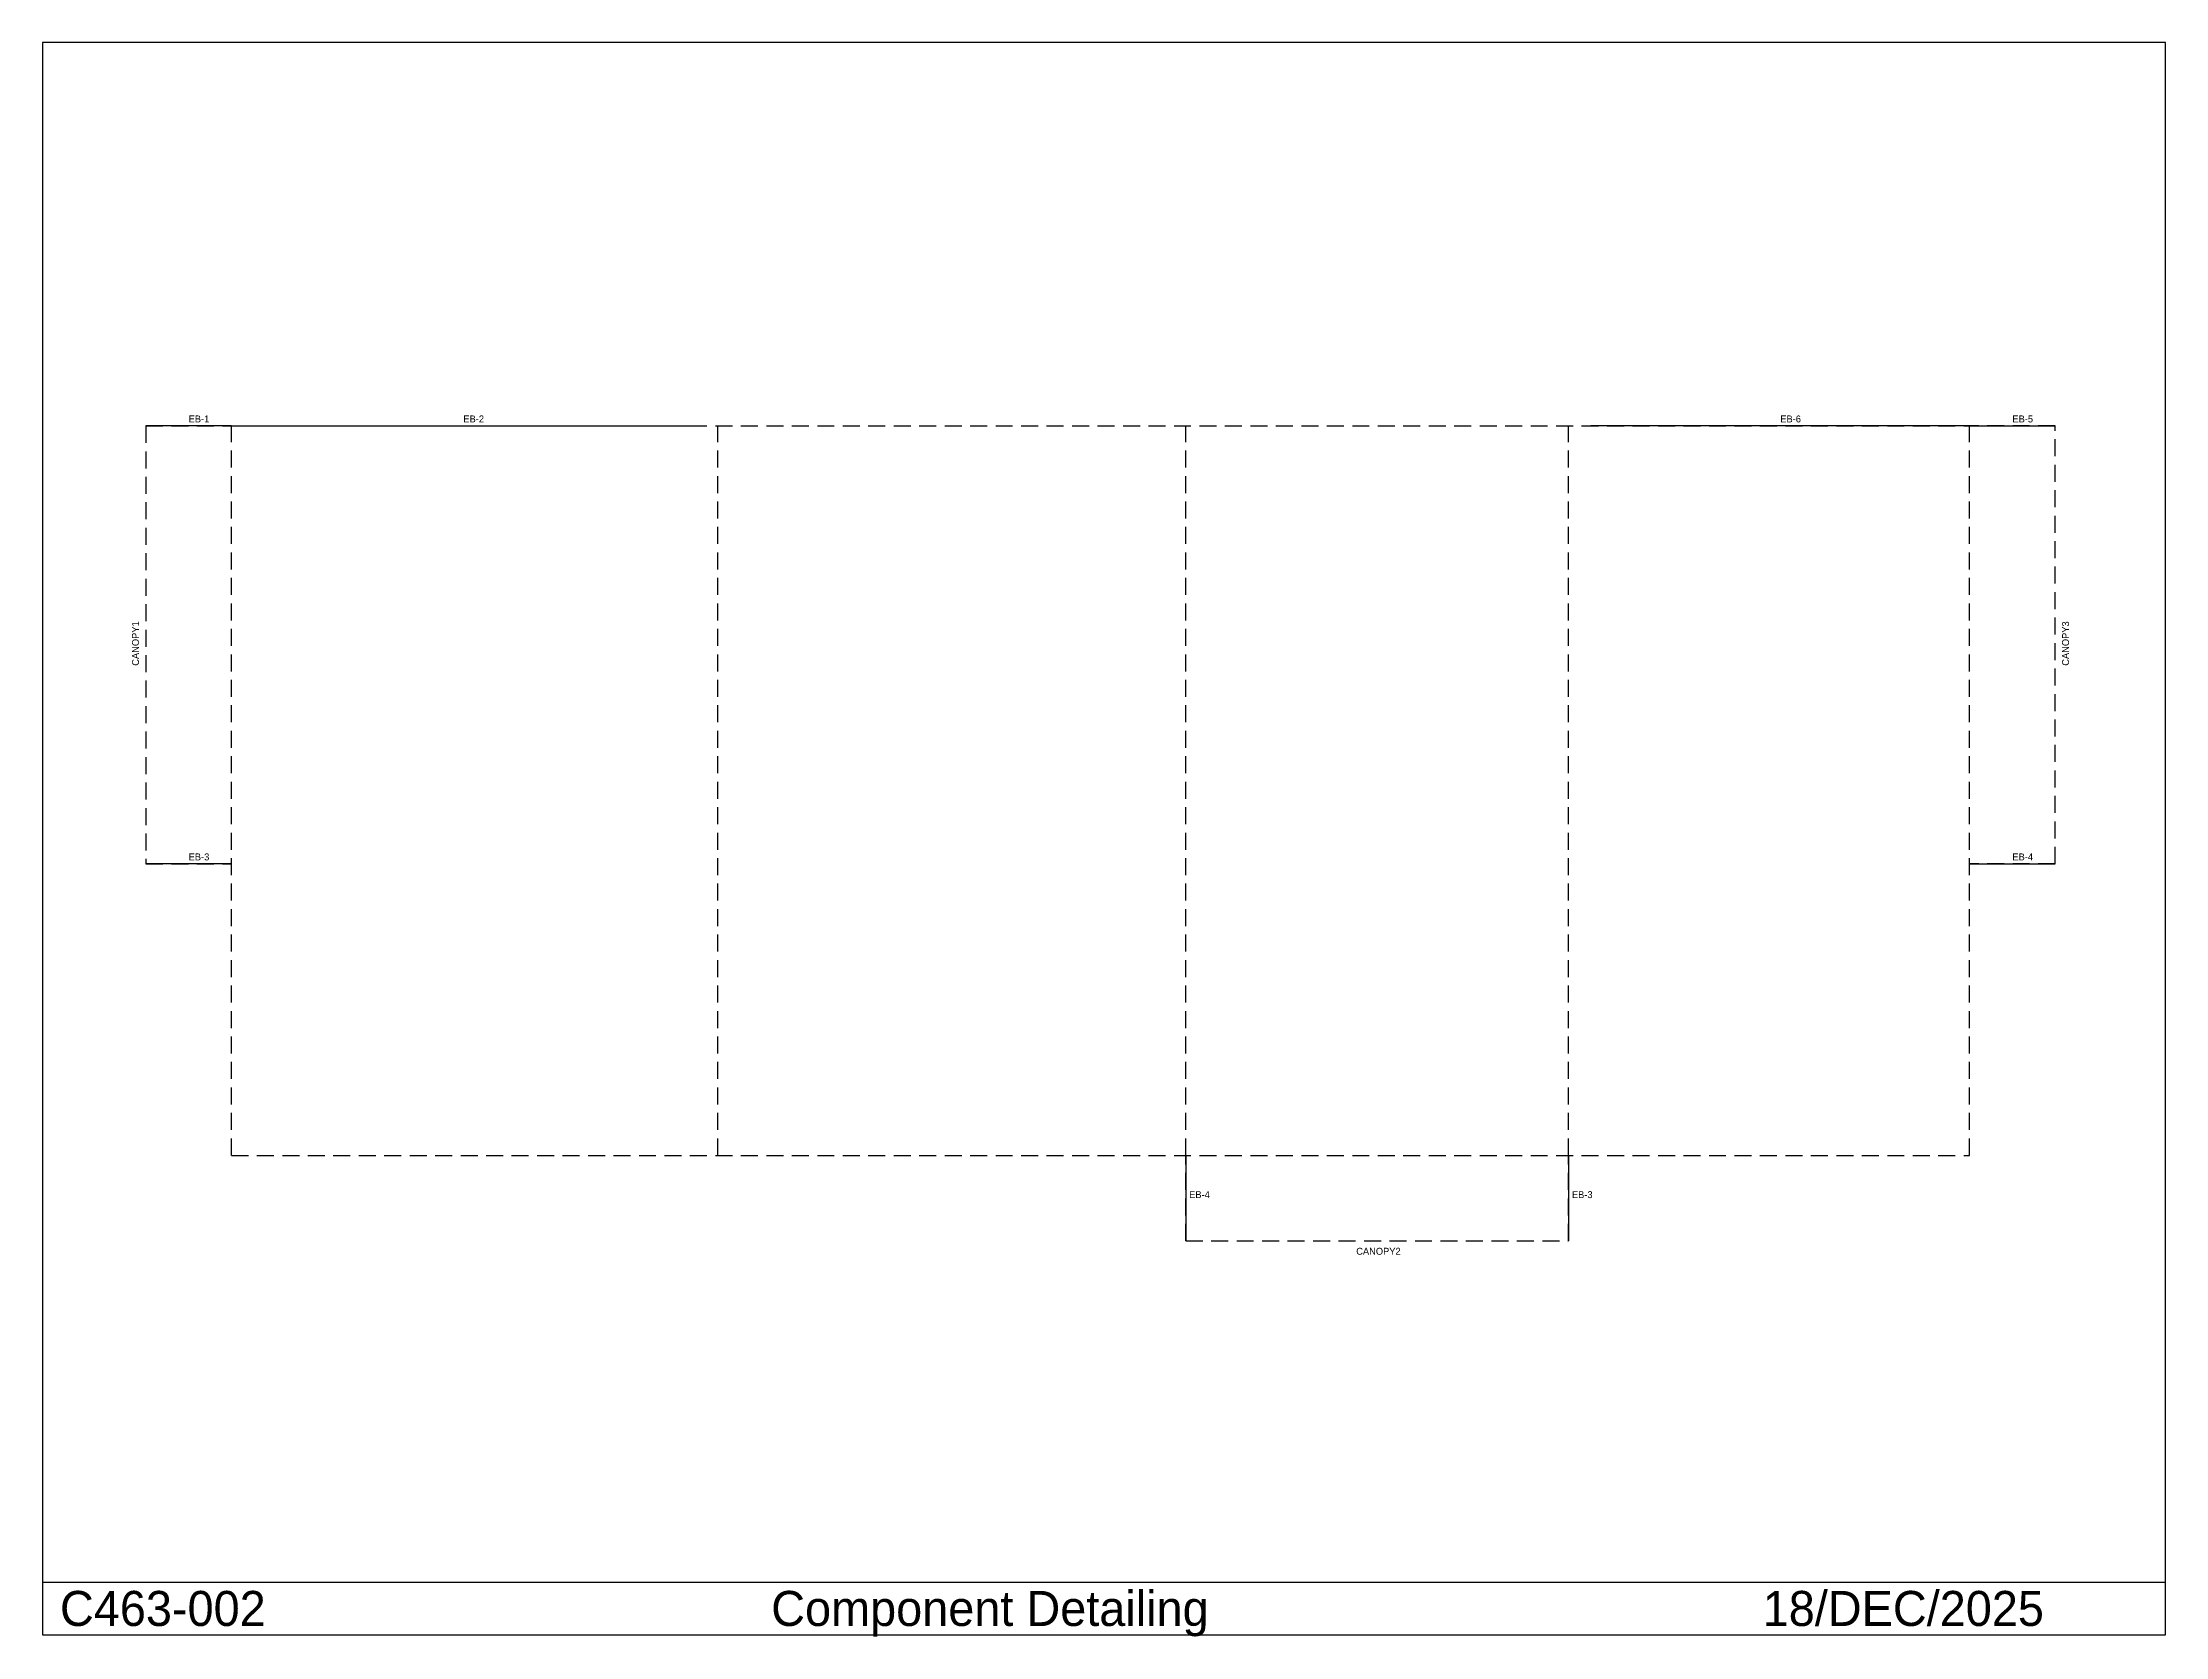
# Model space of a CAD drawing. Extents: x -3315 to 33937, y -8443 to 19528.
import ezdxf

# ---------------------------------------------------------------- set-up
doc = ezdxf.new("R2010")
doc.units = 0
doc.linetypes.add('CONTIN', pattern=[0])
doc.linetypes.add('DASHED', pattern=[447.01, 298.01, -149])
doc.layers.get('0').update_dxf_attribs({"linetype": 'CONTIN'})
for name, color, linetype in [('1', 7, 'CONTIN'), ('16', 7, 'CONTIN'), ('21', 7, 'CONTIN'), ('23', 7, 'DASHED'), ('8', 5, 'DASHED')]:
    doc.layers.add(name, color=color, linetype=linetype)

msp = doc.modelspace()

# ---------------------------------------------------------------- linework, layer by layer
for p, q in [((33937.133, 19528.189), (-3315.208, 19528.189)), ((-3315.208, 19528.189), (-3315.208, -8411.069)), ((33937.133, -8411.069), (33937.133, 19528.189)), ((-3315.208, -7489.074), (33937.133, -7489.074)), ((-3315.208, -8411.069), (33937.133, -8411.069))]:
    msp.add_line(p, q)
at = {"layer": '1'}
for p, q in [((0, 12800), (-1500, 12800)), ((0, 12800), (8140, 12800)), ((30500.002, 12800), (23855.002, 12800)), ((30500.002, 12800), (32000.002, 12800)), ((0, 5115), (-1500, 5115)), ((30500.002, 5115), (32000.002, 5115)), ((16745, 0), (16745, -1500)), ((23460, 0), (23460, -1500))]:
    msp.add_line(p, q, dxfattribs=at)
at = {"layer": '23'}
for p, q in [((8535, 0), (8535, 12800)), ((16745, 0), (16745, 12800)), ((23460, 0), (23460, 12800))]:
    msp.add_line(p, q, dxfattribs=at)
at = {"layer": '8'}
for p, q in [((-1500, 12800), (-1500, 5115)), ((-1500, 12800), (0, 12800)), ((0, 0), (0, 12800)), ((0, 12800), (30500.002, 12800)), ((0, 12800), (0, 12800)), ((30500.002, 0), (30500.002, 12800)), ((30500.002, 12800), (30500.002, 12800)), ((32000.002, 12800), (30500.002, 12800)), ((32000.002, 5115), (32000.002, 12800)), ((-1500, 5115), (0, 5115)), ((0, 5115), (0, 5115)), ((30500.002, 5115), (30500.002, 5115)), ((32000.002, 5115), (30500.002, 5115)), ((0, 0), (30500.002, 0)), ((16745, 0), (16745, 0)), ((16745, -1500), (16745, 0)), ((23460, 0), (23460, 0)), ((23460, -1500), (23460, 0)), ((16745, -1500), (23460, -1500))]:
    msp.add_line(p, q, dxfattribs=at)

# ---------------------------------------------------------------- texts
for s, p in [('C463-002', (-3007.877, -8257.403)), ('Component Detailing', (9471.657, -8257.403)), ('18/DEC/2025', (26868.502, -8257.403))]:
    msp.add_text(s, height=614.664).set_placement(p)
at = {"layer": '16'}
for s, p in [('EB-1', (-750, 12860.96)), ('EB-2', (4070, 12860.96)), ('EB-6', (27177.5, 12860.96)), ('EB-5', (31250.002, 12860.96)), ('EB-3', (-750, 5175.96)), ('EB-4', (31250.002, 5175.96)), ('EB-4', (16805.961, -750)), ('EB-3', (23520.961, -750))]:
    msp.add_text(s, height=121.92, dxfattribs=at).set_placement(p)
at = {"layer": '21'}
for s, p in [('CANOPY1', (-1621.92, 8591.74)), ('CANOPY3', (32243.846, 8591.74))]:
    msp.add_text(s, height=121.92, rotation=90, dxfattribs=at).set_placement(p)
msp.add_text('CANOPY2', height=121.92, dxfattribs=at).set_placement((19736.738, -1743.84))

doc.saveas('drawing.dxf')
